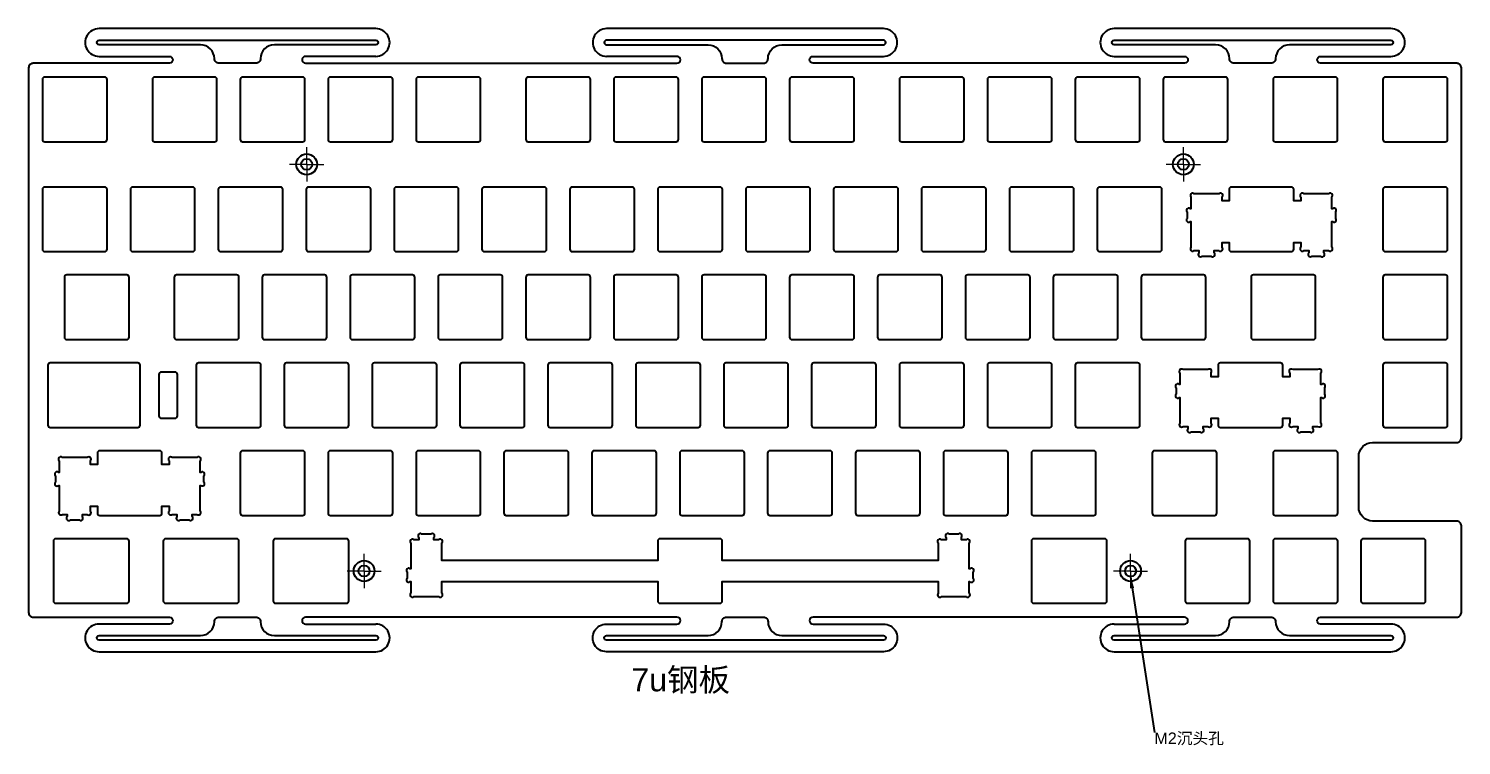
# Model space of a CAD drawing. Header units: millimetres. Extents: x 2243 to 2554, y 1079 to 1599.
# Drawn here: x 2243 to 2553.5, y 1079.3 to 1234.5 of the extents above; entities that cross this region are included whole.
import ezdxf

# ---------------------------------------------------------------- set-up
doc = ezdxf.new("R2010")
doc.units = ezdxf.units.MM
doc.styles.get("Standard").update_dxf_attribs({"font": 'arial.ttf'})
doc.dimstyles.new('ISO-25', dxfattribs={"dimtxt": 2.5, "dimasz": 2.5, "dimexe": 1.25, "dimexo": 0.625, "dimtad": 1, "dimtxsty": 'Standard', "dimcen": 2.5, "dimadec": 0, "dimazin": 0, "dimtfac": 1, "dimtmove": 0, "dimatfit": 3, "dimfxl": 1, "dimarcsym": 0})

# ---------------------------------------------------------------- blocks, each defined once
blk = doc.blocks.new('SW_CENTERMARKSYMBOL_0')
at = {"color": 0, "linetype": 'Continuous', "lineweight": 18}
for p, q in [((0, 2.5), (0, 3.7)), ((-2.5, 0), (-3.7, 0)), ((0, 0), (-2.5, 0)), ((0, 0), (0, 2.5)), ((0, 0), (0, -2.5)), ((0, 0), (2.5, 0)), ((2.5, 0), (3.7, 0)), ((0, -2.5), (0, -3.7))]:
    blk.add_line(p, q, dxfattribs=at)
blk = doc.blocks.new('SW_CENTERMARKSYMBOL_1')
at = {"color": 0, "linetype": 'Continuous', "lineweight": 18}
for p, q in [((0, 2.5), (0, 3.7)), ((-2.5, 0), (-3.7, 0)), ((0, 0), (-2.5, 0)), ((0, 0), (0, 2.5)), ((0, 0), (0, -2.5)), ((0, 0), (2.5, 0)), ((2.5, 0), (3.7, 0)), ((0, -2.5), (0, -3.7))]:
    blk.add_line(p, q, dxfattribs=at)
blk = doc.blocks.new('SW_CENTERMARKSYMBOL_2')
at = {"color": 0, "linetype": 'Continuous', "lineweight": 18}
for p, q in [((0, 2.5), (0, 3.7)), ((-2.5, 0), (-3.7, 0)), ((0, 0), (-2.5, 0)), ((0, 0), (0, 2.5)), ((0, 0), (0, -2.5)), ((0, 0), (2.5, 0)), ((2.5, 0), (3.7, 0)), ((0, -2.5), (0, -3.7))]:
    blk.add_line(p, q, dxfattribs=at)
blk = doc.blocks.new('SW_CENTERMARKSYMBOL_3')
at = {"color": 0, "linetype": 'Continuous', "lineweight": 18}
for p, q in [((0, 2.5), (0, 3.7)), ((-2.5, 0), (-3.7, 0)), ((0, 0), (-2.5, 0)), ((0, 0), (0, 2.5)), ((0, 0), (0, -2.5)), ((0, 0), (2.5, 0)), ((2.5, 0), (3.7, 0)), ((0, -2.5), (0, -3.7))]:
    blk.add_line(p, q, dxfattribs=at)

msp = doc.modelspace()

# ---------------------------------------------------------------- linework, layer by layer
at = {"color": 7, "linetype": 'Continuous', "lineweight": 25}
for points in [[(2318.28, 1228.55, 1.000005), (2318.28, 1234.55), (2258.28, 1234.55, 1.000319), (2258.28, 1228.55), (2273.53, 1228.55, -1), (2273.53, 1227.05), (2244.03, 1227.05, 0.414214), (2243.03, 1226.05), (2243.03, 1108.05, 0.414214), (2244.03, 1107.05), (2273.53, 1107.05, -1), (2273.53, 1105.55), (2258.28, 1105.55, 1.000319), (2258.28, 1099.55), (2318.28, 1099.55, 1.000005), (2318.28, 1105.55)], [(2478.28, 1228.55), (2493.53, 1228.55, -1), (2493.53, 1227.05), (2413.03, 1227.05, -1), (2413.03, 1228.55), (2428.28, 1228.55, 1.000319), (2428.28, 1234.55), (2368.28, 1234.55, 1.000005), (2368.28, 1228.55)], [(2247.72, 1162.14, 0.414214), (2247.22, 1161.64), (2247.22, 1148.64, 0.414214), (2247.72, 1148.14), (2266.67, 1148.14, 0.414214), (2267.17, 1148.64), (2267.17, 1161.64, 0.414214), (2266.67, 1162.14), (2247.7, 1162.14)], [(2478.28, 1105.55), (2493.53, 1105.55, 1), (2493.53, 1107.05), (2413.03, 1107.05, 1), (2413.03, 1105.55), (2428.28, 1105.55, -1.000319), (2428.28, 1099.55), (2368.28, 1099.55, -1.000005), (2368.28, 1105.55)]]:
    msp.add_lwpolyline(points, format="xyb", dxfattribs=at)
for points in [[(2478.28, 1105.55, 1.000005), (2478.28, 1099.55), (2538.28, 1099.55, 1.000319), (2538.28, 1105.55), (2523.03, 1105.55, -1), (2523.03, 1107.05), (2552.53, 1107.05, 0.414214), (2553.53, 1108.05), (2553.53, 1126.87, 0.414214), (2552.53, 1127.87), (2534.29, 1127.87, -0.414214), (2531.29, 1130.87), (2531.29, 1141.87, -0.414214), (2534.29, 1144.87), (2552.53, 1144.87, 0.414214), (2553.53, 1145.87), (2553.53, 1226.05, 0.414214), (2552.53, 1227.05), (2523.03, 1227.05, -1), (2523.03, 1228.55), (2538.28, 1228.55, 1.000319), (2538.28, 1234.55), (2478.28, 1234.55, 1.000005), (2478.28, 1228.55, -1.000005)], [(2318.28, 1228.55), (2303.03, 1228.55, 1), (2303.03, 1227.05), (2383.53, 1227.05, 1), (2383.53, 1228.55), (2368.28, 1228.55)], [(2368.28, 1105.55), (2383.53, 1105.55, 1), (2383.53, 1107.05), (2303.03, 1107.05, 1), (2303.03, 1105.55), (2318.28, 1105.55)]]:
    msp.add_lwpolyline(points, format="xyb")
for points in [[(2318.28, 1232.05, -1.000005), (2318.28, 1231.05), (2296.28, 1231.05, 0.414214), (2293.28, 1228.05), (2293.28, 1228.05, -0.414214), (2292.28, 1227.05), (2284.28, 1227.05, -0.414214), (2283.28, 1228.05), (2283.28, 1228.05, 0.414214), (2280.28, 1231.05), (2258.28, 1231.05, -1.000319), (2258.28, 1232.05)], [(2368.28, 1232.05, 1.000005), (2368.28, 1231.05), (2390.28, 1231.05, -0.414214), (2393.28, 1228.05), (2393.28, 1228.05, 0.414214), (2394.28, 1227.05), (2402.28, 1227.05, 0.414214), (2403.28, 1228.05), (2403.28, 1228.05, -0.414214), (2406.28, 1231.05), (2428.28, 1231.05, 1.000319), (2428.28, 1232.05)], [(2538.28, 1232.05, -1.000319), (2538.28, 1231.05), (2516.28, 1231.05, 0.414214), (2513.28, 1228.05), (2513.28, 1228.05, -0.414214), (2512.28, 1227.05), (2504.28, 1227.05, -0.414214), (2503.28, 1228.05), (2503.28, 1228.05, 0.414214), (2500.28, 1231.05), (2478.28, 1231.05, -1.000005), (2478.28, 1232.05)], [(2271.77, 1150.14), (2274.77, 1150.14, 0.414214), (2275.27, 1150.64), (2275.27, 1159.64, 0.414214), (2274.77, 1160.14), (2271.77, 1160.14, 0.414214), (2271.27, 1159.64), (2271.27, 1150.64, 0.414214)], [(2258.28, 1102.05, -1.000319), (2258.28, 1103.05), (2280.28, 1103.05, 0.414214), (2283.28, 1106.05), (2283.28, 1106.05, -0.414214), (2284.28, 1107.05), (2292.28, 1107.05, -0.414214), (2293.28, 1106.05), (2293.28, 1106.05, 0.414214), (2296.28, 1103.05), (2318.28, 1103.05, -1.000005), (2318.28, 1102.05)], [(2368.28, 1102.05, -1.000005), (2368.28, 1103.05), (2390.28, 1103.05, 0.414214), (2393.28, 1106.05), (2393.28, 1106.05, -0.414214), (2394.28, 1107.05), (2402.28, 1107.05, -0.414214), (2403.28, 1106.05), (2403.28, 1106.05, 0.414214), (2406.28, 1103.05), (2428.28, 1103.05, -1.000319), (2428.28, 1102.05)], [(2478.28, 1102.05, -1.000005), (2478.28, 1103.05), (2500.28, 1103.05, 0.414214), (2503.28, 1106.05), (2503.28, 1106.05, -0.414214), (2504.28, 1107.05), (2512.28, 1107.05, -0.414214), (2513.28, 1106.05), (2513.28, 1106.05, 0.414214), (2516.28, 1103.05), (2538.28, 1103.05, -1.000319), (2538.28, 1102.05)]]:
    msp.add_lwpolyline(points, format="xyb", close=True)
for points in [[(2246.03, 1223.56), (2246.03, 1210.56, 0.414214), (2246.53, 1210.06), (2259.53, 1210.06, 0.414214), (2260.03, 1210.56), (2260.03, 1223.56, 0.414214), (2259.53, 1224.06), (2246.53, 1224.06, 0.414214)], [(2269.84, 1223.56), (2269.84, 1210.56, 0.414214), (2270.34, 1210.06), (2283.34, 1210.06, 0.414214), (2283.84, 1210.56), (2283.84, 1223.56, 0.414214), (2283.34, 1224.06), (2270.34, 1224.06, 0.414214)], [(2288.89, 1223.56), (2288.89, 1210.56, 0.414214), (2289.39, 1210.06), (2302.39, 1210.06, 0.414214), (2302.89, 1210.56), (2302.89, 1223.56, 0.414214), (2302.39, 1224.06), (2289.39, 1224.06, 0.414214)], [(2307.94, 1223.56), (2307.94, 1210.56, 0.414214), (2308.44, 1210.06), (2321.44, 1210.06, 0.414214), (2321.94, 1210.56), (2321.94, 1223.56, 0.414214), (2321.44, 1224.06), (2308.44, 1224.06, 0.414214)], [(2326.99, 1223.56), (2326.99, 1210.56, 0.414214), (2327.49, 1210.06), (2340.49, 1210.06, 0.414214), (2340.99, 1210.56), (2340.99, 1223.56, 0.414214), (2340.49, 1224.06), (2327.49, 1224.06, 0.414214)], [(2350.8, 1223.56), (2350.8, 1210.56, 0.414214), (2351.3, 1210.06), (2364.3, 1210.06, 0.414214), (2364.8, 1210.56), (2364.8, 1223.56, 0.414214), (2364.3, 1224.06), (2351.3, 1224.06, 0.414214)], [(2369.85, 1223.56), (2369.85, 1210.56, 0.414214), (2370.35, 1210.06), (2383.35, 1210.06, 0.414214), (2383.85, 1210.56), (2383.85, 1223.56, 0.414214), (2383.35, 1224.06), (2370.35, 1224.06, 0.414214)], [(2388.9, 1223.56), (2388.9, 1210.56, 0.414214), (2389.4, 1210.06), (2402.4, 1210.06, 0.414214), (2402.9, 1210.56), (2402.9, 1223.56, 0.414214), (2402.4, 1224.06), (2389.4, 1224.06, 0.414214)], [(2407.95, 1223.56), (2407.95, 1210.56, 0.414214), (2408.45, 1210.06), (2421.45, 1210.06, 0.414214), (2421.95, 1210.56), (2421.95, 1223.56, 0.414214), (2421.45, 1224.06), (2408.45, 1224.06, 0.414214)], [(2432.26, 1210.06), (2445.26, 1210.06, 0.414214), (2445.76, 1210.56), (2445.76, 1223.56, 0.414214), (2445.26, 1224.06), (2432.26, 1224.06, 0.414214), (2431.76, 1223.56), (2431.76, 1210.56, 0.414214)], [(2451.31, 1210.06), (2464.31, 1210.06, 0.414214), (2464.81, 1210.56), (2464.81, 1223.56, 0.414214), (2464.31, 1224.06), (2451.31, 1224.06, 0.414214), (2450.81, 1223.56), (2450.81, 1210.56, 0.414214)], [(2470.36, 1210.06), (2483.36, 1210.06, 0.414214), (2483.86, 1210.56), (2483.86, 1223.56, 0.414214), (2483.36, 1224.06), (2470.36, 1224.06, 0.414214), (2469.86, 1223.56), (2469.86, 1210.56, 0.414214)], [(2489.41, 1210.06), (2502.41, 1210.06, 0.414214), (2502.91, 1210.56), (2502.91, 1223.56, 0.414214), (2502.41, 1224.06), (2489.41, 1224.06, 0.414214), (2488.91, 1223.56), (2488.91, 1210.56, 0.414214)], [(2513.23, 1210.06), (2526.22, 1210.06, 0.414214), (2526.72, 1210.56), (2526.72, 1223.56, 0.414214), (2526.22, 1224.06), (2513.23, 1224.06, 0.414214), (2512.73, 1223.56), (2512.73, 1210.56, 0.414214)], [(2537.04, 1210.06), (2550.04, 1210.06, 0.414214), (2550.54, 1210.56), (2550.54, 1223.56, 0.414214), (2550.04, 1224.06), (2537.04, 1224.06, 0.414214), (2536.54, 1223.56), (2536.54, 1210.56, 0.414214)], [(2246.53, 1186.24), (2259.53, 1186.24, 0.414214), (2260.03, 1186.74), (2260.03, 1199.74, 0.414214), (2259.53, 1200.24), (2246.53, 1200.24, 0.414214), (2246.03, 1199.74), (2246.03, 1186.74, 0.414214)], [(2265.58, 1186.24), (2278.57, 1186.24, 0.414214), (2279.07, 1186.74), (2279.07, 1199.74, 0.414214), (2278.57, 1200.24), (2265.58, 1200.24, 0.414214), (2265.08, 1199.74), (2265.08, 1186.74, 0.414214)], [(2284.63, 1186.24), (2297.62, 1186.24, 0.414214), (2298.12, 1186.74), (2298.12, 1199.74, 0.414214), (2297.62, 1200.24), (2284.63, 1200.24, 0.414214), (2284.13, 1199.74), (2284.13, 1186.74, 0.414214)], [(2303.68, 1186.24), (2316.67, 1186.24, 0.414214), (2317.17, 1186.74), (2317.17, 1199.74, 0.414214), (2316.67, 1200.24), (2303.68, 1200.24, 0.414214), (2303.18, 1199.74), (2303.18, 1186.74, 0.414214)], [(2322.73, 1186.24), (2335.72, 1186.24, 0.414214), (2336.22, 1186.74), (2336.22, 1199.74, 0.414214), (2335.72, 1200.24), (2322.73, 1200.24, 0.414214), (2322.23, 1199.74), (2322.23, 1186.74, 0.414214)], [(2341.77, 1186.24), (2354.77, 1186.24, 0.414214), (2355.27, 1186.74), (2355.27, 1199.74, 0.414214), (2354.77, 1200.24), (2341.77, 1200.24, 0.414214), (2341.27, 1199.74), (2341.27, 1186.74, 0.414214)], [(2360.82, 1186.24), (2373.82, 1186.24, 0.414214), (2374.32, 1186.74), (2374.32, 1199.74, 0.414214), (2373.82, 1200.24), (2360.82, 1200.24, 0.414214), (2360.32, 1199.74), (2360.32, 1186.74, 0.414214)], [(2360.82, 1186.24), (2373.82, 1186.24, 0.414214), (2374.32, 1186.74), (2374.32, 1199.74, 0.414214), (2373.82, 1200.24), (2360.82, 1200.24, 0.414214), (2360.32, 1199.74), (2360.32, 1186.74, 0.414214)], [(2379.88, 1186.24), (2392.88, 1186.24, 0.414214), (2393.38, 1186.74), (2393.38, 1199.74, 0.414214), (2392.88, 1200.24), (2379.88, 1200.24, 0.414214), (2379.38, 1199.74), (2379.38, 1186.74, 0.414214)], [(2398.93, 1186.24), (2411.93, 1186.24, 0.414214), (2412.43, 1186.74), (2412.43, 1199.74, 0.414214), (2411.93, 1200.24), (2398.93, 1200.24, 0.414214), (2398.43, 1199.74), (2398.43, 1186.74, 0.414214)], [(2417.98, 1186.24), (2430.98, 1186.24, 0.414214), (2431.48, 1186.74), (2431.48, 1199.74, 0.414214), (2430.98, 1200.24), (2417.98, 1200.24, 0.414214), (2417.48, 1199.74), (2417.48, 1186.74, 0.414214)], [(2437.03, 1186.24), (2450.03, 1186.24, 0.414214), (2450.53, 1186.74), (2450.53, 1199.74, 0.414214), (2450.03, 1200.24), (2437.03, 1200.24, 0.414214), (2436.53, 1199.74), (2436.53, 1186.74, 0.414214)], [(2456.08, 1186.24), (2469.08, 1186.24, 0.414214), (2469.58, 1186.74), (2469.58, 1199.74, 0.414214), (2469.08, 1200.24), (2456.08, 1200.24, 0.414214), (2455.58, 1199.74), (2455.58, 1186.74, 0.414214)], [(2475.13, 1186.24), (2488.13, 1186.24, 0.414214), (2488.63, 1186.74), (2488.63, 1199.74, 0.414214), (2488.13, 1200.24), (2475.13, 1200.24, 0.414214), (2474.63, 1199.74), (2474.63, 1186.74, 0.414214)], [(2537.04, 1186.24), (2550.04, 1186.24, 0.414214), (2550.54, 1186.74), (2550.54, 1199.74, 0.414214), (2550.04, 1200.24), (2537.04, 1200.24, 0.414214), (2536.54, 1199.74), (2536.54, 1186.74, 0.414214)], [(2251.29, 1167.19), (2264.29, 1167.19, 0.414214), (2264.79, 1167.69), (2264.79, 1180.69, 0.414214), (2264.29, 1181.19), (2251.29, 1181.19, 0.414214), (2250.79, 1180.69), (2250.79, 1167.69, 0.414214)], [(2275.1, 1167.19), (2288.1, 1167.19, 0.414214), (2288.6, 1167.69), (2288.6, 1180.69, 0.414214), (2288.1, 1181.19), (2275.1, 1181.19, 0.414214), (2274.6, 1180.69), (2274.6, 1167.69, 0.414214)], [(2294.15, 1167.19), (2307.15, 1167.19, 0.414214), (2307.65, 1167.69), (2307.65, 1180.69, 0.414214), (2307.15, 1181.19), (2294.15, 1181.19, 0.414214), (2293.65, 1180.69), (2293.65, 1167.69, 0.414214)], [(2313.2, 1167.19), (2326.2, 1167.19, 0.414214), (2326.7, 1167.69), (2326.7, 1180.69, 0.414214), (2326.2, 1181.19), (2313.2, 1181.19, 0.414214), (2312.7, 1180.69), (2312.7, 1167.69, 0.414214)], [(2332.25, 1167.19), (2345.25, 1167.19, 0.414214), (2345.75, 1167.69), (2345.75, 1180.69, 0.414214), (2345.25, 1181.19), (2332.25, 1181.19, 0.414214), (2331.75, 1180.69), (2331.75, 1167.69, 0.414214)], [(2351.3, 1167.19), (2364.3, 1167.19, 0.414214), (2364.8, 1167.69), (2364.8, 1180.69, 0.414214), (2364.3, 1181.19), (2351.3, 1181.19, 0.414214), (2350.8, 1180.69), (2350.8, 1167.69, 0.414214)], [(2370.35, 1167.19), (2383.35, 1167.19, 0.414214), (2383.85, 1167.69), (2383.85, 1180.69, 0.414214), (2383.35, 1181.19), (2370.35, 1181.19, 0.414214), (2369.85, 1180.69), (2369.85, 1167.69, 0.414214)], [(2389.4, 1167.19), (2402.4, 1167.19, 0.414214), (2402.9, 1167.69), (2402.9, 1180.69, 0.414214), (2402.4, 1181.19), (2389.4, 1181.19, 0.414214), (2388.9, 1180.69), (2388.9, 1167.69, 0.414214)], [(2408.45, 1167.19), (2421.45, 1167.19, 0.414214), (2421.95, 1167.69), (2421.95, 1180.69, 0.414214), (2421.45, 1181.19), (2408.45, 1181.19, 0.414214), (2407.95, 1180.69), (2407.95, 1167.69, 0.414214)], [(2427.5, 1167.19), (2440.5, 1167.19, 0.414214), (2441, 1167.69), (2441, 1180.69, 0.414214), (2440.5, 1181.19), (2427.5, 1181.19, 0.414214), (2427, 1180.69), (2427, 1167.69, 0.414214)], [(2446.55, 1167.19), (2459.55, 1167.19, 0.414214), (2460.05, 1167.69), (2460.05, 1180.69, 0.414214), (2459.55, 1181.19), (2446.55, 1181.19, 0.414214), (2446.05, 1180.69), (2446.05, 1167.69, 0.414214)], [(2446.55, 1167.19), (2459.55, 1167.19, 0.414214), (2460.05, 1167.69), (2460.05, 1180.69, 0.414214), (2459.55, 1181.19), (2446.55, 1181.19, 0.414214), (2446.05, 1180.69), (2446.05, 1167.69, 0.414214)], [(2465.6, 1167.19), (2478.6, 1167.19, 0.414214), (2479.1, 1167.69), (2479.1, 1180.69, 0.414214), (2478.6, 1181.19), (2465.6, 1181.19, 0.414214), (2465.1, 1180.69), (2465.1, 1167.69, 0.414214)], [(2484.65, 1167.19), (2497.65, 1167.19, 0.414214), (2498.15, 1167.69), (2498.15, 1180.69, 0.414214), (2497.65, 1181.19), (2484.65, 1181.19, 0.414214), (2484.15, 1180.69), (2484.15, 1167.69, 0.414214)], [(2508.46, 1167.19), (2521.46, 1167.19, 0.414214), (2521.96, 1167.69), (2521.96, 1180.69, 0.414214), (2521.46, 1181.19), (2508.46, 1181.19, 0.414214), (2507.96, 1180.69), (2507.96, 1167.69, 0.414214)], [(2537.04, 1167.19), (2550.04, 1167.19, 0.414214), (2550.54, 1167.69), (2550.54, 1180.69, 0.414214), (2550.04, 1181.19), (2537.04, 1181.19, 0.414214), (2536.54, 1180.69), (2536.54, 1167.69, 0.414214)], [(2279.86, 1148.14), (2292.86, 1148.14, 0.414214), (2293.36, 1148.64), (2293.36, 1161.64, 0.414214), (2292.86, 1162.14), (2279.86, 1162.14, 0.414214), (2279.36, 1161.64), (2279.36, 1148.64, 0.414214)], [(2298.91, 1148.14), (2311.91, 1148.14, 0.414214), (2312.41, 1148.64), (2312.41, 1161.64, 0.414214), (2311.91, 1162.14), (2298.91, 1162.14, 0.414214), (2298.41, 1161.64), (2298.41, 1148.64, 0.414214)], [(2317.96, 1148.14), (2330.96, 1148.14, 0.414214), (2331.46, 1148.64), (2331.46, 1161.64, 0.414214), (2330.96, 1162.14), (2317.96, 1162.14, 0.414214), (2317.46, 1161.64), (2317.46, 1148.64, 0.414214)], [(2337.01, 1148.14), (2350.01, 1148.14, 0.414214), (2350.51, 1148.64), (2350.51, 1161.64, 0.414214), (2350.01, 1162.14), (2337.01, 1162.14, 0.414214), (2336.51, 1161.64), (2336.51, 1148.64, 0.414214)], [(2356.06, 1148.14), (2369.06, 1148.14, 0.414214), (2369.56, 1148.64), (2369.56, 1161.64, 0.414214), (2369.06, 1162.14), (2356.06, 1162.14, 0.414214), (2355.56, 1161.64), (2355.56, 1148.64, 0.414214)], [(2375.11, 1148.14), (2388.11, 1148.14, 0.414214), (2388.61, 1148.64), (2388.61, 1161.64, 0.414214), (2388.11, 1162.14), (2375.11, 1162.14, 0.414214), (2374.61, 1161.64), (2374.61, 1148.64, 0.414214)], [(2394.16, 1148.14), (2407.16, 1148.14, 0.414214), (2407.66, 1148.64), (2407.66, 1161.64, 0.414214), (2407.16, 1162.14), (2394.16, 1162.14, 0.414214), (2393.66, 1161.64), (2393.66, 1148.64, 0.414214)], [(2413.21, 1148.14), (2426.21, 1148.14, 0.414214), (2426.71, 1148.64), (2426.71, 1161.64, 0.414214), (2426.21, 1162.14), (2413.21, 1162.14, 0.414214), (2412.71, 1161.64), (2412.71, 1148.64, 0.414214)], [(2432.26, 1148.14), (2445.26, 1148.14, 0.414214), (2445.76, 1148.64), (2445.76, 1161.64, 0.414214), (2445.26, 1162.14), (2432.26, 1162.14, 0.414214), (2431.76, 1161.64), (2431.76, 1148.64, 0.414214)], [(2451.31, 1148.14), (2464.31, 1148.14, 0.414214), (2464.81, 1148.64), (2464.81, 1161.64, 0.414214), (2464.31, 1162.14), (2451.31, 1162.14, 0.414214), (2450.81, 1161.64), (2450.81, 1148.64, 0.414214)], [(2470.36, 1148.14), (2483.36, 1148.14, 0.414214), (2483.86, 1148.64), (2483.86, 1161.64, 0.414214), (2483.36, 1162.14), (2470.36, 1162.14, 0.414214), (2469.86, 1161.64), (2469.86, 1148.64, 0.414214)], [(2537.04, 1148.14), (2550.04, 1148.14, 0.414214), (2550.54, 1148.64), (2550.54, 1161.64, 0.414214), (2550.04, 1162.14), (2537.04, 1162.14, 0.414214), (2536.54, 1161.64), (2536.54, 1148.64, 0.414214)], [(2289.39, 1129.09), (2302.39, 1129.09, 0.414214), (2302.89, 1129.59), (2302.89, 1142.59, 0.414214), (2302.39, 1143.09), (2289.39, 1143.09, 0.414214), (2288.89, 1142.59), (2288.89, 1129.59, 0.414214)], [(2308.44, 1129.09), (2321.44, 1129.09, 0.414214), (2321.94, 1129.59), (2321.94, 1142.59, 0.414214), (2321.44, 1143.09), (2308.44, 1143.09, 0.414214), (2307.94, 1142.59), (2307.94, 1129.59, 0.414214)], [(2327.49, 1129.09), (2340.49, 1129.09, 0.414214), (2340.99, 1129.59), (2340.99, 1142.59, 0.414214), (2340.49, 1143.09), (2327.49, 1143.09, 0.414214), (2326.99, 1142.59), (2326.99, 1129.59, 0.414214)], [(2346.54, 1129.09), (2359.54, 1129.09, 0.414214), (2360.04, 1129.59), (2360.04, 1142.59, 0.414214), (2359.54, 1143.09), (2346.54, 1143.09, 0.414214), (2346.04, 1142.59), (2346.04, 1129.59, 0.414214)], [(2365.59, 1129.09), (2378.59, 1129.09, 0.414214), (2379.09, 1129.59), (2379.09, 1142.59, 0.414214), (2378.59, 1143.09), (2365.59, 1143.09, 0.414214), (2365.09, 1142.59), (2365.09, 1129.59, 0.414214)], [(2384.64, 1129.09), (2397.64, 1129.09, 0.414214), (2398.14, 1129.59), (2398.14, 1142.59, 0.414214), (2397.64, 1143.09), (2384.64, 1143.09, 0.414214), (2384.14, 1142.59), (2384.14, 1129.59, 0.414214)], [(2403.69, 1129.09), (2416.69, 1129.09, 0.414214), (2417.19, 1129.59), (2417.19, 1142.59, 0.414214), (2416.69, 1143.09), (2403.69, 1143.09, 0.414214), (2403.19, 1142.59), (2403.19, 1129.59, 0.414214)], [(2422.74, 1129.09), (2435.74, 1129.09, 0.414214), (2436.24, 1129.59), (2436.24, 1142.59, 0.414214), (2435.74, 1143.09), (2422.74, 1143.09, 0.414214), (2422.24, 1142.59), (2422.24, 1129.59, 0.414214)], [(2441.79, 1129.09), (2454.79, 1129.09, 0.414214), (2455.29, 1129.59), (2455.29, 1142.59, 0.414214), (2454.79, 1143.09), (2441.79, 1143.09, 0.414214), (2441.29, 1142.59), (2441.29, 1129.59, 0.414214)], [(2460.84, 1129.09), (2473.84, 1129.09, 0.414214), (2474.34, 1129.59), (2474.34, 1142.59, 0.414214), (2473.84, 1143.09), (2460.84, 1143.09, 0.414214), (2460.34, 1142.59), (2460.34, 1129.59, 0.414214)], [(2487.03, 1129.09), (2500.03, 1129.09, 0.414214), (2500.53, 1129.59), (2500.53, 1142.59, 0.414214), (2500.03, 1143.09), (2487.03, 1143.09, 0.414214), (2486.53, 1142.59), (2486.53, 1129.59, 0.414214)], [(2513.23, 1129.09), (2526.23, 1129.09, 0.414214), (2526.73, 1129.59), (2526.73, 1142.59, 0.414214), (2526.23, 1143.09), (2513.23, 1143.09, 0.414214), (2512.73, 1142.59), (2512.73, 1129.59, 0.414214)], [(2248.91, 1110.04), (2264.29, 1110.04, 0.414214), (2264.79, 1110.54), (2264.79, 1123.54, 0.414214), (2264.29, 1124.04), (2248.91, 1124.04, 0.414214), (2248.41, 1123.54), (2248.41, 1110.54, 0.414214)], [(2272.72, 1110.04), (2288.1, 1110.04, 0.414214), (2288.6, 1110.54), (2288.6, 1123.54, 0.414214), (2288.1, 1124.04), (2272.72, 1124.04, 0.414214), (2272.22, 1123.54), (2272.22, 1110.54, 0.414214)], [(2296.53, 1110.04), (2311.91, 1110.04, 0.414214), (2312.41, 1110.54), (2312.41, 1123.54, 0.414214), (2311.91, 1124.04), (2296.53, 1124.04, 0.414214), (2296.03, 1123.54), (2296.03, 1110.54, 0.414214)], [(2460.84, 1110.04), (2476.22, 1110.04, 0.414214), (2476.72, 1110.54), (2476.72, 1123.54, 0.414214), (2476.22, 1124.04), (2460.84, 1124.04, 0.414214), (2460.34, 1123.54), (2460.34, 1110.54, 0.414214)], [(2494.18, 1110.04), (2507.18, 1110.04, 0.414214), (2507.68, 1110.54), (2507.68, 1123.54, 0.414214), (2507.18, 1124.04), (2494.18, 1124.04, 0.414214), (2493.68, 1123.54), (2493.68, 1110.54, 0.414214)], [(2513.23, 1110.04), (2526.23, 1110.04, 0.414214), (2526.73, 1110.54), (2526.73, 1123.54, 0.414214), (2526.23, 1124.04), (2513.23, 1124.04, 0.414214), (2512.73, 1123.54), (2512.73, 1110.54, 0.414214)], [(2532.28, 1110.04), (2545.28, 1110.04, 0.414214), (2545.78, 1110.54), (2545.78, 1123.54, 0.414214), (2545.28, 1124.04), (2532.28, 1124.04, 0.414214), (2531.78, 1123.54), (2531.78, 1110.54, 0.414214)]]:
    msp.add_lwpolyline(points, format="xyb", close=True, dxfattribs=at)
at = {"color": 3}
for points in [[(2518.73, 1187.18, 1), (2519.43, 1186.47), (2520.45, 1186.47), (2520.45, 1185.98, 1), (2521.16, 1185.27), (2523.04, 1185.27, 1.000141), (2523.75, 1185.98), (2523.75, 1186.47), (2524.77, 1186.47, 1.000141), (2525.48, 1187.18), (2525.48, 1192.74), (2525.59, 1192.74, 1.000099), (2526.3, 1193.45), (2526.3, 1194.84, 1.000099), (2525.59, 1195.54), (2525.48, 1195.54), (2525.48, 1198.07, 1.000141), (2524.77, 1198.77), (2519.43, 1198.77, 1), (2518.73, 1198.07), (2518.73, 1197.24), (2517.2, 1197.24), (2517.2, 1199.74, 0.414214), (2516.7, 1200.24), (2503.7, 1200.24, 0.414214), (2503.2, 1199.74), (2503.2, 1197.24), (2501.68, 1197.24), (2501.68, 1198.07, 1), (2500.97, 1198.77), (2495.63, 1198.77, 1), (2494.93, 1198.07), (2494.93, 1195.54), (2494.81, 1195.54, 1), (2494.1, 1194.84), (2494.1, 1193.45, 1), (2494.81, 1192.74), (2494.93, 1192.74), (2494.93, 1187.18, 1), (2495.63, 1186.47), (2496.65, 1186.47), (2496.65, 1185.98, 1), (2497.36, 1185.27), (2499.24, 1185.27, 1.000141), (2499.95, 1185.98), (2499.95, 1186.47), (2500.97, 1186.47, 1), (2501.68, 1187.18), (2501.68, 1188.24), (2503.2, 1188.24), (2503.2, 1186.74, 0.414214), (2503.7, 1186.24), (2516.7, 1186.24, 0.414214), (2517.2, 1186.74), (2517.2, 1188.24), (2518.73, 1188.24)], [(2516.34, 1149.08, 1), (2517.05, 1148.37), (2518.07, 1148.37), (2518.07, 1147.88, 1), (2518.78, 1147.17), (2520.66, 1147.17, 1.000141), (2521.37, 1147.88), (2521.37, 1148.37), (2522.39, 1148.37, 1.000141), (2523.09, 1149.08), (2523.09, 1154.64), (2523.21, 1154.64, 1.000099), (2523.92, 1155.35), (2523.92, 1156.74, 1.000099), (2523.21, 1157.44), (2523.09, 1157.44), (2523.09, 1159.97, 1.000141), (2522.39, 1160.67), (2517.05, 1160.67, 1), (2516.34, 1159.97), (2516.34, 1159.14), (2514.82, 1159.14), (2514.82, 1161.64, 0.414214), (2514.32, 1162.14), (2501.32, 1162.14, 0.414214), (2500.82, 1161.64), (2500.82, 1159.14), (2499.29, 1159.14), (2499.29, 1159.97, 1), (2498.59, 1160.67), (2493.25, 1160.67, 1), (2492.54, 1159.97), (2492.54, 1157.44), (2492.43, 1157.44, 1), (2491.72, 1156.74), (2491.72, 1155.35, 1), (2492.43, 1154.64), (2492.54, 1154.64), (2492.54, 1149.08, 1), (2493.25, 1148.37), (2494.27, 1148.37), (2494.27, 1147.88, 1), (2494.98, 1147.17), (2496.86, 1147.17, 1.000141), (2497.57, 1147.88), (2497.57, 1148.37), (2498.59, 1148.37, 1), (2499.29, 1149.08), (2499.29, 1150.14), (2500.82, 1150.14), (2500.82, 1148.64, 0.414214), (2501.32, 1148.14), (2514.32, 1148.14, 0.414214), (2514.82, 1148.64), (2514.82, 1150.14), (2516.34, 1150.14)], [(2273.46, 1130.03, 1), (2274.16, 1129.32), (2275.18, 1129.32), (2275.18, 1128.83, 1), (2275.89, 1128.12), (2277.77, 1128.12, 1.000141), (2278.48, 1128.83), (2278.48, 1129.32), (2279.5, 1129.32, 1.000141), (2280.21, 1130.03), (2280.21, 1135.59), (2280.32, 1135.59, 1.000099), (2281.03, 1136.3), (2281.03, 1137.69, 1.000099), (2280.32, 1138.39), (2280.21, 1138.39), (2280.21, 1140.92, 1.000141), (2279.5, 1141.62), (2274.16, 1141.62, 1), (2273.46, 1140.92), (2273.46, 1140.09), (2271.93, 1140.09), (2271.93, 1142.59, 0.414214), (2271.43, 1143.09), (2258.43, 1143.09, 0.414214), (2257.93, 1142.59), (2257.93, 1140.09), (2256.41, 1140.09), (2256.41, 1140.92, 1), (2255.7, 1141.62), (2250.36, 1141.62, 1), (2249.66, 1140.92), (2249.66, 1138.39), (2249.54, 1138.39, 1), (2248.83, 1137.69), (2248.83, 1136.3, 1), (2249.54, 1135.59), (2249.66, 1135.59), (2249.66, 1130.03, 1), (2250.36, 1129.32), (2251.38, 1129.32), (2251.38, 1128.83, 1), (2252.09, 1128.12), (2253.97, 1128.12, 1.000141), (2254.68, 1128.83), (2254.68, 1129.32), (2255.7, 1129.32, 1), (2256.41, 1130.03), (2256.41, 1131.09), (2257.93, 1131.09), (2257.93, 1129.59, 0.414214), (2258.43, 1129.09), (2271.43, 1129.09, 0.414214), (2271.93, 1129.59), (2271.93, 1131.09), (2273.46, 1131.09)]]:
    msp.add_lwpolyline(points, format="xyb", close=True, dxfattribs=at)
at = {"color": 0}
msp.add_lwpolyline([(2447.02, 1114.74, 1), (2447.73, 1115.45), (2447.73, 1116.84, 1), (2447.02, 1117.54), (2446.9, 1117.54), (2446.9, 1123.11, 1), (2446.19, 1123.81), (2445.17, 1123.81), (2445.17, 1124.3, 1), (2444.47, 1125.01), (2442.58, 1125.01, 1.000141), (2441.88, 1124.3), (2441.88, 1123.81), (2440.86, 1123.81, 1), (2440.15, 1123.11), (2440.15, 1119.34), (2393.37, 1119.34), (2393.37, 1123.54, 0.414214), (2392.87, 1124.04), (2379.88, 1124.04, 0.414214), (2379.38, 1123.54), (2379.38, 1119.34), (2332.6, 1119.34), (2332.6, 1123.11, 1), (2331.89, 1123.81), (2330.88, 1123.81), (2330.88, 1124.31, 1), (2330.17, 1125.01), (2328.28, 1125.01, 1.000141), (2327.58, 1124.31), (2327.58, 1123.81), (2326.56, 1123.81, 1.000141), (2325.85, 1123.11), (2325.85, 1117.54), (2325.73, 1117.54, 1.000099), (2325.03, 1116.84), (2325.03, 1115.45, 1.000099), (2325.73, 1114.74), (2325.85, 1114.74), (2325.85, 1112.22, 1.000141), (2326.56, 1111.51), (2331.89, 1111.51, 1), (2332.6, 1112.22), (2332.6, 1114.74), (2379.38, 1114.74), (2379.38, 1110.54, 0.414214), (2379.88, 1110.04), (2392.87, 1110.04, 0.414214), (2393.37, 1110.54), (2393.37, 1114.74), (2440.15, 1114.74), (2440.15, 1112.22, 1), (2440.86, 1111.51), (2446.19, 1111.51, 1), (2446.9, 1112.22), (2446.9, 1114.74)], format="xyb", close=True, dxfattribs=at)
for centre in [(2303.29, 1205.15), (2493.29, 1205.15), (2315.73, 1117.04), (2481.84, 1117.04)]:
    msp.add_circle(centre, 2.25)
at = {"color": 7, "linetype": 'Continuous', "lineweight": 25}
for centre in [(2303.29, 1205.15), (2493.29, 1205.15), (2315.73, 1117.04), (2481.84, 1117.04)]:
    msp.add_circle(centre, 1.2, dxfattribs=at)
msp.add_arc((2260.72, 1161.64), 0.5, 88.0151, 90)
msp.add_arc((2253.67, 1148.64), 0.5, 266.3757, 270, dxfattribs=at)

# ---------------------------------------------------------------- block references
at = {"color": 7, "linetype": 'Continuous', "lineweight": 18}
for name, p in [('SW_CENTERMARKSYMBOL_3', (2303.29, 1205.15)), ('SW_CENTERMARKSYMBOL_0', (2493.29, 1205.15)), ('SW_CENTERMARKSYMBOL_2', (2315.73, 1117.04)), ('SW_CENTERMARKSYMBOL_1', (2481.84, 1117.04))]:
    msp.add_blockref(name, p, dxfattribs=at)

# ---------------------------------------------------------------- texts
at = {"attachment_point": 1}
for s, width, insert, char_height in [('7u{\\fSimSun|b0|i0|c134|p2;钢板}', 57.2282, (2373.63, 1095.98), 5), ('M2{\\fSimSun|b0|i0|c134|p2;沉头孔}', 66.97, (2487, 1082.05), 2.5)]:
    msp.add_mtext_dynamic_manual_height_columns(s, width=width, gutter_width=12.5, heights=[0], dxfattribs=dict(at, insert=insert, char_height=char_height))

# ---------------------------------------------------------------- leaders
msp.add_leader([(2481.84, 1115.79), (2487, 1082.05)], dimstyle='ISO-25', override={"dimgap": 0.625, "dimtad": 0})

doc.saveas('drawing.dxf')
